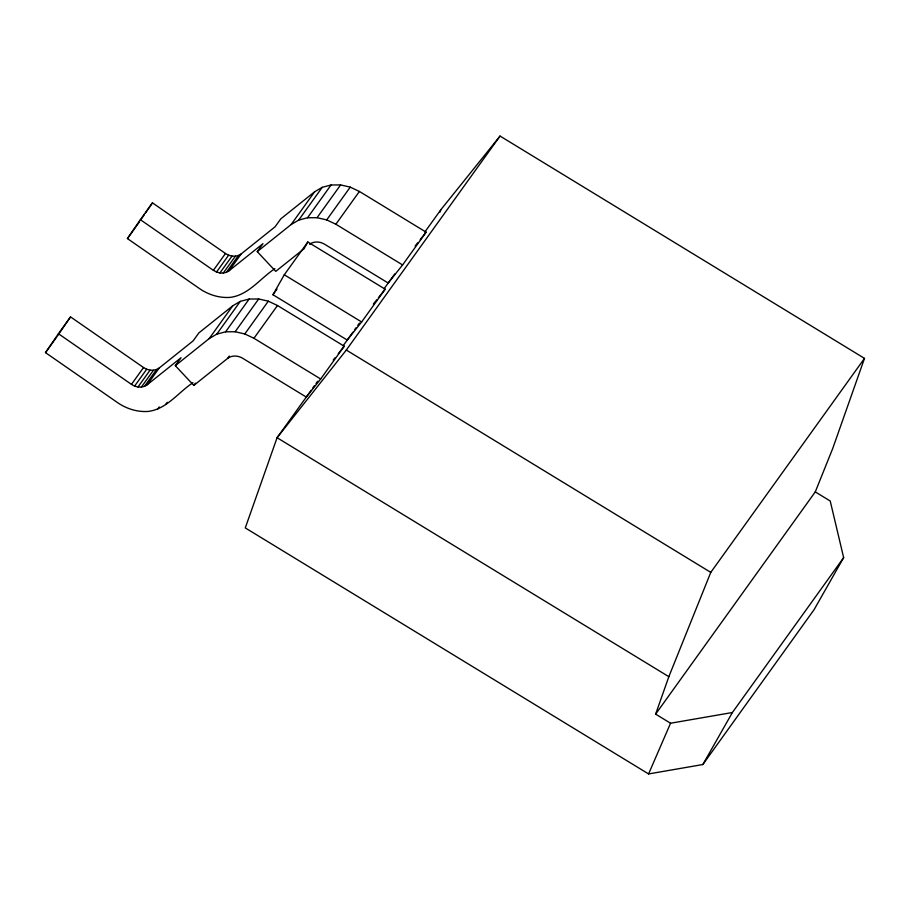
<?xml version="1.0" encoding="UTF-8"?>
<svg xmlns="http://www.w3.org/2000/svg" width="910" height="910" viewBox="0 0 910 910"><rect width="100%" height="100%" fill="white"/><g stroke="black" fill="none" stroke-linecap="round" stroke-linejoin="round"><path stroke-width="1.36" d="M864.5 358.381L832.684 448.596L815.28 491.889L830.216 501L843.65 557.625L732.391 712.519L670.556 723.234L655.632 714.134L668.839 676.687L710.778 572.379L864.5 358.381L500.045 136.056L440.94 209.618L424.72 232.186M439.894 212.223L440.94 209.618M311.152 390.299L277.084 437.71L245.279 527.914L648.58 773.944L670.556 723.234M272.954 294.738L284.284 274.786L307.83 242.003L385.18 289.198L361.634 321.969L347.245 340.056L272.954 294.738L277.015 289.084M303.826 249.044L307.83 242.003M648.58 773.944L702.838 764.536L732.391 712.519M843.65 557.625L814.109 609.643L702.838 764.536M192.977 382.7C178.314 392.358 166.723 409.136 148.216 411.434C137.672 412.173 127.332 409.045 118.528 403.289L45.5 352.625L58.422 333.72L70.525 316.885L143.553 367.538C148.125 370.677 154.655 371.451 159.261 367.959L193.148 340.863L198.869 332.901L232.744 305.805L240.32 301.358L249.147 299.037L258.679 298.969L268.325 301.176L277.482 305.51L344.219 346.221L320.673 378.992L306.283 397.078L242.606 358.233C238.113 355.526 232.016 355.036 227.693 358.335L193.807 385.419L175.323 365.672L181.044 357.71L147.17 384.793C142.563 388.286 136.034 387.512 131.461 384.373L58.422 333.72M57.592 335.79L70.525 316.885M274.911 268.655C260.249 278.312 248.646 295.079 230.139 297.388C219.594 298.127 209.255 294.999 200.462 289.243L127.423 238.579L140.356 219.674L152.448 202.839L225.487 253.492C230.059 256.631 236.589 257.405 241.195 253.913L275.07 226.817L280.792 218.855L314.667 191.76L322.242 187.312L331.069 184.992L340.602 184.923L350.248 187.13L359.404 191.453L426.142 232.175L402.595 264.946L388.206 283.033L324.529 244.187C320.047 241.48 313.939 240.991 309.616 244.289M141.039 219.515L144.087 215.067M145.6 212.849L152.448 202.839M45.5 352.625L56.784 336.916M127.423 238.579L139.526 221.744M131.461 384.373L143.553 367.538M140.356 219.674L213.384 270.327L225.487 253.492M134.6 386.079L146.703 369.244M213.384 270.327L216.535 272.033L228.626 255.198M137.979 387L150.082 370.165M216.535 272.033L219.913 272.954L232.005 256.119M141.357 387.091L153.449 370.256M219.913 272.954L223.28 273.046L235.371 256.211M144.485 386.34L156.588 369.505M223.28 273.046L226.419 272.295L238.511 255.46M147.17 384.793L159.261 367.959M226.419 272.295L229.093 270.748L241.195 253.913M303.064 249.533L275.741 271.373L257.246 251.626L262.979 243.664L229.093 270.748M157.623 409.182L159.227 406.929M175.323 365.672L209.198 338.588L232.744 305.805M257.246 251.626L291.132 224.542L314.667 191.76M165.654 404.54L167.269 402.3M209.198 338.588L216.773 334.141L240.32 301.358M291.132 224.542L298.696 220.095L322.242 187.312M216.773 334.141L225.6 331.809L249.147 299.037M298.696 220.095L307.523 217.763L331.069 184.992M193.807 385.419L195.445 383.144M225.6 331.809L235.133 331.74L258.679 298.969M307.523 217.763L317.055 217.695L340.602 184.923M235.133 331.74L244.779 333.947L268.325 301.176M317.055 217.695L326.701 219.901L350.248 187.13M227.693 358.335L229.309 356.072M244.779 333.947L253.935 338.281L277.482 305.51M326.701 219.901L335.858 224.235L359.404 191.453M312.778 388.035L314.394 385.772M316.02 383.508L317.647 381.256M343.093 345.823L352.921 332.139M354.547 329.875L356.174 327.623M357.801 325.359L359.416 323.096M384.054 288.8L394.701 273.99M668.839 676.687L277.084 437.71L346.312 350.054L500.045 136.056M655.632 714.134L815.28 491.889M415.142 245.996L417.679 242.811M420.215 239.614L426.142 232.175M373.327 304.088L376.717 299.834M378.412 297.707L385.18 289.198M333.208 360.041L334.903 357.914M338.292 353.66L344.219 346.221M335.858 224.235L402.595 264.946M284.284 274.786L361.634 321.969M346.312 350.054L710.778 572.379M253.935 338.281L320.673 378.992"/></g></svg>
